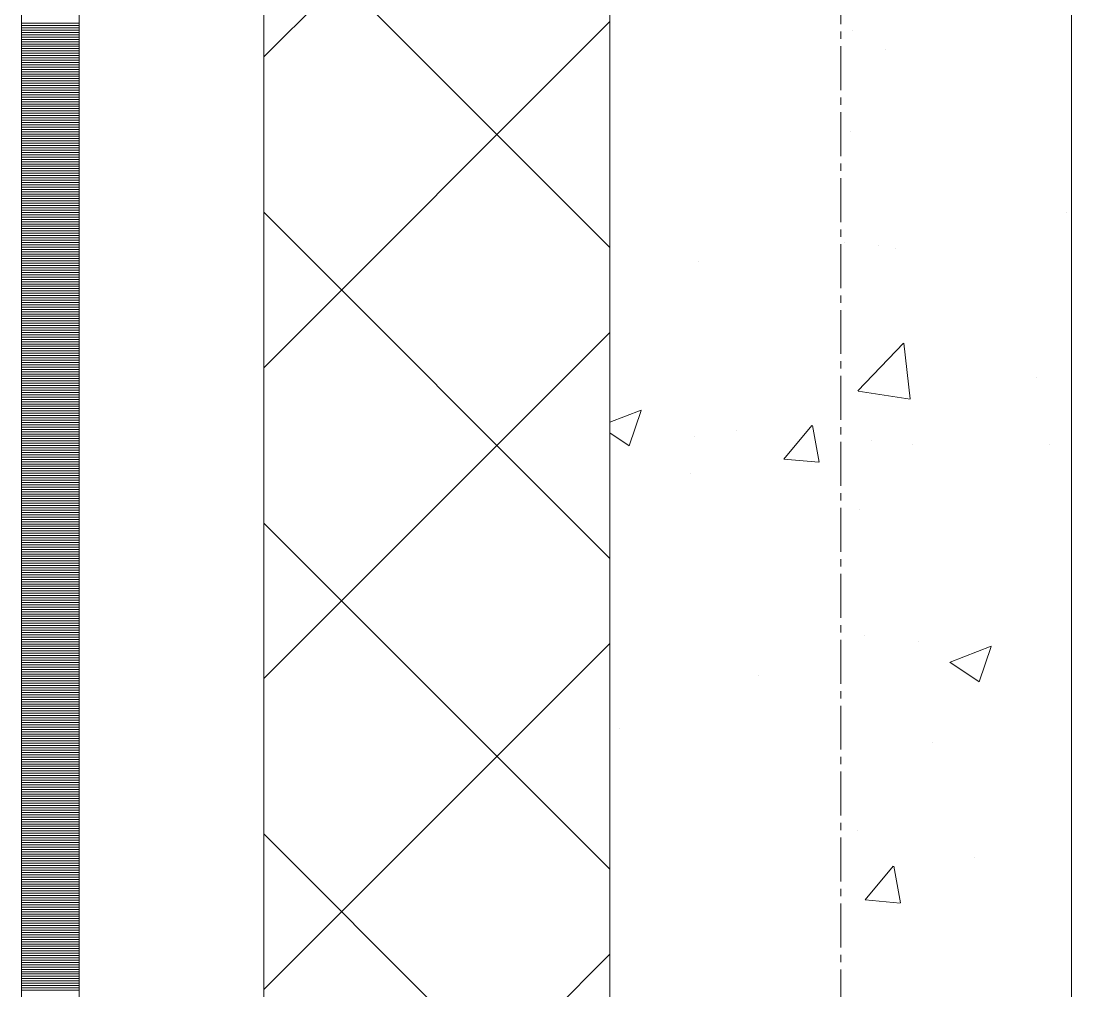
# Model space of a CAD drawing. Header units: millimetres. Extents: x 470010 to 1231400, y -134005 to 421770.
# Drawn here: x 672518.6 to 672983.6, y -56636.7 to -56216.7 of the extents above; entities that cross this region are included whole.
import ezdxf
from ezdxf.enums import TextEntityAlignment as Align

# ---------------------------------------------------------------- set-up
doc = ezdxf.new("R2010")
doc.units = ezdxf.units.MM
doc.linetypes.add('CENTER2', pattern=[28.575, 19.05, -3.175, 3.175, -3.175])
doc.linetypes.add('DASHED', pattern=[19.05, 12.7, -6.35])
doc.layers.get('Defpoints').update_dxf_attribs({"color": 140})
doc.layers.add('АР_Делит', color=120, linetype='Continuous', lineweight=0, plot=False)
for name, color, linetype, lineweight in [('АР_Стены ПЕНОблок', 52, 'Continuous', 20), ('АР_Тонкая', 254, 'Continuous', 5), ('АР_Утеплитель', 31, 'Continuous', 0), ('АР_Штриховка', 8, 'Continuous', 0)]:
    doc.layers.add(name, color=color, linetype=linetype, lineweight=lineweight)
doc.layers.add('РД_Оси_100', color=7, linetype='Continuous', lineweight=0, true_color=0x525252)
doc.styles.add('style1', font='ARIALN.TTF')

# ---------------------------------------------------------------- blocks, each defined once
blk = doc.blocks.new('СОШ_2200_АР_ОСИ_М100_28.05.24')
at = {"layer": 'АР_Делит', "color": 251, "linetype": 'DASHED', "true_color": 0x636466}
blk.add_lwpolyline([(114955, 135155), (114955, -355), (93595.036, -355), (93595.036, 13855), (94145, 13855), (94145, 68320), (66055, 68320), (66055, 13857.73), (83455, 13857.73), (83455, -355), (45245, -355), (45245, 13145), (44695, 13145), (44695, 26755), (45245, 26755), (45245, 68320), (20455, 68320), (20455, 26755), (27955, 26755), (27955, 13145), (-355, 13145), (-355, 100855)], dxfattribs=at)
at = {"layer": 'РД_Оси_100', "color": 251, "linetype": 'CENTER2', "true_color": 0x636466}
blk.add_line((0, -6155), (0, 139938.679), dxfattribs=at)
blk = doc.blocks.new('A$C9108343f')
at = {"layer": 'АР_Стены ПЕНОблок', "color": 18, "linetype": 'Continuous', "lineweight": 20, "true_color": 0x000000}
for p, q in [((7054.96, 97555), (7054.96, 21355)), ((7254.96, 21355), (7254.96, 97555))]:
    blk.add_line(p, q, dxfattribs=at)
at = {"layer": 'АР_Тонкая', "color": 18, "linetype": 'Continuous', "lineweight": 5, "true_color": 0x000000}
for p, q in [((6799.96, 97555), (6799.96, 21355)), ((6824.96, 97555), (6824.96, 21355)), ((6824.96, 21355), (6824.96, 97555)), ((6904.96, 21355), (6904.96, 97555))]:
    blk.add_line(p, q, dxfattribs=at)
at = {"layer": 'АР_Утеплитель', "color": 18, "linetype": 'Continuous', "lineweight": 0, "true_color": 0x000000}
for p, q in [((6904.96, 97555), (6904.96, 21355)), ((7054.96, 21355), (7054.96, 97555))]:
    blk.add_line(p, q, dxfattribs=at)
at = {"layer": 'АР_Штриховка', "color": 18, "linetype": 'Continuous', "lineweight": 0, "true_color": 0x000000}
for p, q in [((6904.96, 44134.14), (7054.96, 44284.14)), ((7054.96, 44051.58), (6904.96, 44201.58)), ((6799.96, 44148.75), (6824.96, 44148.75)), ((6799.96, 44147.75), (6824.96, 44147.75)), ((6904.96, 43999.44), (7054.96, 44149.44)), ((6799.96, 44146.75), (6824.96, 44146.75)), ((6799.96, 44145.75), (6824.96, 44145.75)), ((6799.96, 44144.75), (6824.96, 44144.75)), ((6799.96, 44143.75), (6824.96, 44143.75)), ((6799.96, 44142.75), (6824.96, 44142.75)), ((7159.96, 44145.74), (7159.96, 44145.74)), ((6799.96, 44141.75), (6824.96, 44141.75)), ((6799.96, 44140.75), (6824.96, 44140.75)), ((6799.96, 44139.75), (6824.96, 44139.75)), ((6799.96, 44138.75), (6824.96, 44138.75)), ((6799.96, 44137.75), (6824.96, 44137.75)), ((6799.96, 44136.75), (6824.96, 44136.75)), ((6799.96, 44135.75), (6824.96, 44135.75)), ((6799.96, 44134.75), (6824.96, 44134.75)), ((6799.96, 44133.75), (6824.96, 44133.75)), ((7174.58, 44137.17), (7174.58, 44137.17)), ((6799.96, 44132.75), (6824.96, 44132.75)), ((6799.96, 44131.75), (6824.96, 44131.75)), ((6799.96, 44130.75), (6824.96, 44130.75)), ((6799.96, 44129.75), (6824.96, 44129.75)), ((6799.96, 44128.75), (6824.96, 44128.75)), ((6799.96, 44127.75), (6824.96, 44127.75)), ((6799.96, 44126.75), (6824.96, 44126.75)), ((6799.96, 44125.75), (6824.96, 44125.75)), ((6799.96, 44124.75), (6824.96, 44124.75)), ((6799.96, 44123.75), (6824.96, 44123.75)), ((6799.96, 44122.75), (6824.96, 44122.75)), ((6799.96, 44121.75), (6824.96, 44121.75)), ((6799.96, 44120.75), (6824.96, 44120.75)), ((6799.96, 44119.75), (6824.96, 44119.75)), ((6799.96, 44118.75), (6824.96, 44118.75)), ((6799.96, 44117.75), (6824.96, 44117.75)), ((6799.96, 44116.75), (6824.96, 44116.75)), ((6799.96, 44115.75), (6824.96, 44115.75)), ((6799.96, 44114.75), (6824.96, 44114.75)), ((6799.96, 44113.75), (6824.96, 44113.75)), ((6799.96, 44112.75), (6824.96, 44112.75)), ((6799.96, 44111.75), (6824.96, 44111.75)), ((6799.96, 44110.75), (6824.96, 44110.75)), ((6799.96, 44109.75), (6824.96, 44109.75)), ((6799.96, 44108.75), (6824.96, 44108.75)), ((6799.96, 44107.75), (6824.96, 44107.75)), ((6799.96, 44106.75), (6824.96, 44106.75)), ((6799.96, 44105.75), (6824.96, 44105.75)), ((6799.96, 44104.75), (6824.96, 44104.75)), ((6799.96, 44103.75), (6824.96, 44103.75)), ((6799.96, 44102.75), (6824.96, 44102.75)), ((6799.96, 44101.75), (6824.96, 44101.75)), ((6799.96, 44100.75), (6824.96, 44100.75)), ((7159.12, 44101.87), (7159.12, 44101.87)), ((6799.96, 44099.75), (6824.96, 44099.75)), ((6799.96, 44098.75), (6824.96, 44098.75)), ((6799.96, 44097.75), (6824.96, 44097.75)), ((6799.96, 44096.75), (6824.96, 44096.75)), ((6799.96, 44095.75), (6824.96, 44095.75)), ((6799.96, 44094.75), (6824.96, 44094.75)), ((6799.96, 44093.75), (6824.96, 44093.75)), ((6799.96, 44092.75), (6824.96, 44092.75)), ((6799.96, 44091.75), (6824.96, 44091.75)), ((6799.96, 44090.75), (6824.96, 44090.75)), ((6799.96, 44089.75), (6824.96, 44089.75)), ((6799.96, 44088.75), (6824.96, 44088.75)), ((6799.96, 44087.75), (6824.96, 44087.75)), ((6799.96, 44086.75), (6824.96, 44086.75)), ((6799.96, 44085.75), (6824.96, 44085.75)), ((6799.96, 44084.75), (6824.96, 44084.75)), ((6799.96, 44083.75), (6824.96, 44083.75)), ((6799.96, 44082.75), (6824.96, 44082.75)), ((6799.96, 44081.75), (6824.96, 44081.75)), ((6799.96, 44080.75), (6824.96, 44080.75)), ((6799.96, 44079.75), (6824.96, 44079.75)), ((6799.96, 44078.75), (6824.96, 44078.75)), ((6799.96, 44077.75), (6824.96, 44077.75)), ((6799.96, 44076.75), (6824.96, 44076.75)), ((6799.96, 44075.75), (6824.96, 44075.75)), ((6799.96, 44074.75), (6824.96, 44074.75)), ((6799.96, 44073.75), (6824.96, 44073.75)), ((6799.96, 44072.75), (6824.96, 44072.75)), ((6799.96, 44071.75), (6824.96, 44071.75)), ((6799.96, 44070.75), (6824.96, 44070.75)), ((6799.96, 44069.75), (6824.96, 44069.75)), ((6799.96, 44068.75), (6824.96, 44068.75)), ((6799.96, 44067.75), (6824.96, 44067.75)), ((6799.96, 44066.75), (6824.96, 44066.75)), ((6799.96, 44065.75), (6824.96, 44065.75)), ((6799.96, 44064.75), (6824.96, 44064.75)), ((6799.96, 44063.75), (6824.96, 44063.75)), ((7054.96, 43916.87), (6904.96, 44066.87)), ((7252.92, 44066.59), (7252.92, 44066.59)), ((6799.96, 44062.75), (6824.96, 44062.75)), ((6799.96, 44061.75), (6824.96, 44061.75)), ((6799.96, 44060.75), (6824.96, 44060.75)), ((6799.96, 44059.75), (6824.96, 44059.75)), ((6799.96, 44058.75), (6824.96, 44058.75)), ((6799.96, 44057.75), (6824.96, 44057.75)), ((6799.96, 44056.75), (6824.96, 44056.75)), ((6799.96, 44055.75), (6824.96, 44055.75)), ((6799.96, 44054.75), (6824.96, 44054.75)), ((7156.72, 44053.93), (7156.72, 44053.93)), ((6799.96, 44053.75), (6824.96, 44053.75)), ((6799.96, 44052.75), (6824.96, 44052.75)), ((6799.96, 44051.75), (6824.96, 44051.75)), ((6799.96, 44050.75), (6824.96, 44050.75)), ((6799.96, 44049.75), (6824.96, 44049.75)), ((7171.49, 44052.62), (7171.49, 44052.62)), ((7178.92, 44051.01), (7178.92, 44051.01)), ((6799.96, 44048.75), (6824.96, 44048.75)), ((6799.96, 44047.75), (6824.96, 44047.75)), ((6799.96, 44046.75), (6824.96, 44046.75)), ((6799.96, 44045.75), (6824.96, 44045.75)), ((6799.96, 44044.75), (6824.96, 44044.75)), ((7093.14, 44045.56), (7093.14, 44045.56)), ((6799.96, 44043.75), (6824.96, 44043.75)), ((6799.96, 44042.75), (6824.96, 44042.75)), ((6799.96, 44041.75), (6824.96, 44041.75)), ((6799.96, 44040.75), (6824.96, 44040.75)), ((6799.96, 44039.75), (6824.96, 44039.75)), ((6799.96, 44038.75), (6824.96, 44038.75)), ((6799.96, 44037.75), (6824.96, 44037.75)), ((6799.96, 44036.75), (6824.96, 44036.75)), ((6799.96, 44035.75), (6824.96, 44035.75)), ((6799.96, 44034.75), (6824.96, 44034.75)), ((6799.96, 44033.75), (6824.96, 44033.75)), ((6799.96, 44032.75), (6824.96, 44032.75)), ((6799.96, 44031.75), (6824.96, 44031.75)), ((6799.96, 44030.75), (6824.96, 44030.75)), ((6799.96, 44029.75), (6824.96, 44029.75)), ((6799.96, 44028.75), (6824.96, 44028.75)), ((6799.96, 44027.75), (6824.96, 44027.75)), ((6799.96, 44026.75), (6824.96, 44026.75)), ((6799.96, 44025.75), (6824.96, 44025.75)), ((6799.96, 44024.75), (6824.96, 44024.75)), ((6799.96, 44023.75), (6824.96, 44023.75)), ((6799.96, 44022.75), (6824.96, 44022.75)), ((6799.96, 44021.75), (6824.96, 44021.75)), ((6799.96, 44020.75), (6824.96, 44020.75)), ((6799.96, 44019.75), (6824.96, 44019.75)), ((6799.96, 44018.75), (6824.96, 44018.75)), ((6799.96, 44017.75), (6824.96, 44017.75)), ((6799.96, 44016.75), (6824.96, 44016.75)), ((6799.96, 44015.75), (6824.96, 44015.75)), ((6799.96, 44014.75), (6824.96, 44014.75)), ((6799.96, 44013.75), (6824.96, 44013.75)), ((6799.96, 44012.75), (6824.96, 44012.75)), ((6904.96, 43864.73), (7054.96, 44014.73)), ((6799.96, 44011.75), (6824.96, 44011.75)), ((6799.96, 44010.75), (6824.96, 44010.75)), ((6799.96, 44009.75), (6824.96, 44009.75)), ((6799.96, 44008.75), (6824.96, 44008.75)), ((6799.96, 44007.75), (6824.96, 44007.75)), ((7162.45, 43989.44), (7182.24, 44010.06)), ((7185.09, 43985.94), (7182.29, 44010.07)), ((6799.96, 44006.75), (6824.96, 44006.75)), ((6799.96, 44005.75), (6824.96, 44005.75)), ((6799.96, 44004.75), (6824.96, 44004.75)), ((6799.96, 44003.75), (6824.96, 44003.75)), ((6799.96, 44002.75), (6824.96, 44002.75)), ((6799.96, 44001.75), (6824.96, 44001.75)), ((6799.96, 44000.75), (6824.96, 44000.75)), ((6799.96, 43999.75), (6824.96, 43999.75)), ((6799.96, 43998.75), (6824.96, 43998.75)), ((6799.96, 43997.75), (6824.96, 43997.75)), ((6799.96, 43996.75), (6824.96, 43996.75)), ((6799.96, 43995.75), (6824.96, 43995.75)), ((6799.96, 43994.75), (6824.96, 43994.75)), ((6799.96, 43993.75), (6824.96, 43993.75)), ((7239.78, 43995.24), (7239.78, 43995.24)), ((6799.96, 43992.75), (6824.96, 43992.75)), ((6799.96, 43991.75), (6824.96, 43991.75)), ((6799.96, 43990.75), (6824.96, 43990.75)), ((6799.96, 43989.75), (6824.96, 43989.75)), ((7162.49, 43989.36), (7185.08, 43985.86)), ((6799.96, 43988.75), (6824.96, 43988.75)), ((6799.96, 43987.75), (6824.96, 43987.75)), ((6799.96, 43986.75), (6824.96, 43986.75)), ((6799.96, 43985.75), (6824.96, 43985.75)), ((6799.96, 43984.75), (6824.96, 43984.75)), ((6799.96, 43983.75), (6824.96, 43983.75)), ((6799.96, 43982.75), (6824.96, 43982.75)), ((6799.96, 43981.75), (6824.96, 43981.75)), ((6799.96, 43980.75), (6824.96, 43980.75)), ((6799.96, 43979.75), (6824.96, 43979.75)), ((7054.96, 43975.83), (7068.53, 43981.04)), ((7063.33, 43965.56), (7068.48, 43980.91)), ((6799.96, 43978.75), (6824.96, 43978.75)), ((6799.96, 43977.75), (6824.96, 43977.75)), ((6799.96, 43976.75), (6824.96, 43976.75)), ((6799.96, 43975.75), (6824.96, 43975.75)), ((6799.96, 43974.75), (6824.96, 43974.75)), ((6799.96, 43973.75), (6824.96, 43973.75)), ((6799.96, 43972.75), (6824.96, 43972.75)), ((6799.96, 43971.75), (6824.96, 43971.75)), ((6799.96, 43970.75), (6824.96, 43970.75)), ((7054.96, 43971.2), (7063.32, 43965.56)), ((7109.66, 43972.08), (7109.66, 43972.08)), ((7130.26, 43959.88), (7142.51, 43974.47)), ((7145.63, 43958.58), (7142.69, 43974.5)), ((6799.96, 43969.75), (6824.96, 43969.75)), ((6799.96, 43968.75), (6824.96, 43968.75)), ((6799.96, 43967.75), (6824.96, 43967.75)), ((6799.96, 43966.75), (6824.96, 43966.75)), ((6799.96, 43965.75), (6824.96, 43965.75)), ((7091.65, 43969.82), (7091.65, 43969.82)), ((7168.4, 43968.06), (7168.4, 43968.06)), ((7186.1, 43966.41), (7186.1, 43966.41)), ((7245.25, 43966.35), (7245.25, 43966.35)), ((6799.96, 43964.75), (6824.96, 43964.75)), ((6799.96, 43963.75), (6824.96, 43963.75)), ((6799.96, 43962.75), (6824.96, 43962.75)), ((6799.96, 43961.75), (6824.96, 43961.75)), ((6799.96, 43960.75), (6824.96, 43960.75)), ((6799.96, 43959.75), (6824.96, 43959.75)), ((6799.96, 43958.75), (6824.96, 43958.75)), ((6799.96, 43957.75), (6824.96, 43957.75)), ((6799.96, 43956.75), (6824.96, 43956.75)), ((7130.26, 43959.87), (7145.45, 43958.55)), ((6799.96, 43955.75), (6824.96, 43955.75)), ((6799.96, 43954.75), (6824.96, 43954.75)), ((6799.96, 43953.75), (6824.96, 43953.75)), ((6799.96, 43952.75), (6824.96, 43952.75)), ((6799.96, 43951.75), (6824.96, 43951.75)), ((7089.9, 43953.75), (7089.9, 43953.75)), ((6799.96, 43950.75), (6824.96, 43950.75)), ((6799.96, 43949.75), (6824.96, 43949.75)), ((6799.96, 43948.75), (6824.96, 43948.75)), ((6799.96, 43947.75), (6824.96, 43947.75)), ((6799.96, 43946.75), (6824.96, 43946.75)), ((6799.96, 43945.75), (6824.96, 43945.75)), ((6799.96, 43944.75), (6824.96, 43944.75)), ((6799.96, 43943.75), (6824.96, 43943.75)), ((6799.96, 43942.75), (6824.96, 43942.75)), ((6799.96, 43941.75), (6824.96, 43941.75)), ((6799.96, 43940.75), (6824.96, 43940.75)), ((6799.96, 43939.75), (6824.96, 43939.75)), ((6799.96, 43938.75), (6824.96, 43938.75)), ((6799.96, 43937.75), (6824.96, 43937.75)), ((7163.21, 43937.96), (7163.21, 43937.96)), ((6799.96, 43936.75), (6824.96, 43936.75)), ((6799.96, 43935.75), (6824.96, 43935.75)), ((6799.96, 43934.75), (6824.96, 43934.75)), ((6799.96, 43933.75), (6824.96, 43933.75)), ((6799.96, 43932.75), (6824.96, 43932.75)), ((6799.96, 43931.75), (6824.96, 43931.75)), ((6799.96, 43930.75), (6824.96, 43930.75)), ((6799.96, 43929.75), (6824.96, 43929.75)), ((6799.96, 43928.75), (6824.96, 43928.75)), ((7054.96, 43782.17), (6904.96, 43932.17)), ((6799.96, 43927.75), (6824.96, 43927.75)), ((6799.96, 43926.75), (6824.96, 43926.75)), ((6799.96, 43925.75), (6824.96, 43925.75)), ((6799.96, 43924.75), (6824.96, 43924.75)), ((6799.96, 43923.75), (6824.96, 43923.75)), ((6799.96, 43922.75), (6824.96, 43922.75)), ((6799.96, 43921.75), (6824.96, 43921.75)), ((6799.96, 43920.75), (6824.96, 43920.75)), ((6799.96, 43919.75), (6824.96, 43919.75)), ((6799.96, 43918.75), (6824.96, 43918.75)), ((6799.96, 43917.75), (6824.96, 43917.75)), ((6799.96, 43916.75), (6824.96, 43916.75)), ((6799.96, 43915.75), (6824.96, 43915.75)), ((6799.96, 43914.75), (6824.96, 43914.75)), ((6799.96, 43913.75), (6824.96, 43913.75)), ((6799.96, 43912.75), (6824.96, 43912.75)), ((6799.96, 43911.75), (6824.96, 43911.75)), ((6799.96, 43910.75), (6824.96, 43910.75)), ((6799.96, 43909.75), (6824.96, 43909.75)), ((6799.96, 43908.75), (6824.96, 43908.75)), ((6799.96, 43907.75), (6824.96, 43907.75)), ((6799.96, 43906.75), (6824.96, 43906.75)), ((6799.96, 43905.75), (6824.96, 43905.75)), ((6799.96, 43904.75), (6824.96, 43904.75)), ((6799.96, 43903.75), (6824.96, 43903.75)), ((6799.96, 43902.75), (6824.96, 43902.75)), ((6799.96, 43901.75), (6824.96, 43901.75)), ((6799.96, 43900.75), (6824.96, 43900.75)), ((6799.96, 43899.75), (6824.96, 43899.75)), ((6799.96, 43898.75), (6824.96, 43898.75)), ((6799.96, 43897.75), (6824.96, 43897.75)), ((6799.96, 43896.75), (6824.96, 43896.75)), ((6799.96, 43895.75), (6824.96, 43895.75)), ((6799.96, 43894.75), (6824.96, 43894.75)), ((6799.96, 43893.75), (6824.96, 43893.75)), ((6799.96, 43892.75), (6824.96, 43892.75)), ((6799.96, 43891.75), (6824.96, 43891.75)), ((6799.96, 43890.75), (6824.96, 43890.75)), ((6799.96, 43889.75), (6824.96, 43889.75)), ((6799.96, 43888.75), (6824.96, 43888.75)), ((6799.96, 43887.75), (6824.96, 43887.75)), ((6799.96, 43886.75), (6824.96, 43886.75)), ((6799.96, 43885.75), (6824.96, 43885.75)), ((6799.96, 43884.75), (6824.96, 43884.75)), ((6799.96, 43883.75), (6824.96, 43883.75)), ((6799.96, 43882.75), (6824.96, 43882.75)), ((7165.32, 43883.51), (7165.32, 43883.51)), ((6799.96, 43881.75), (6824.96, 43881.75)), ((6799.96, 43880.75), (6824.96, 43880.75)), ((6799.96, 43879.75), (6824.96, 43879.75)), ((6799.96, 43878.75), (6824.96, 43878.75)), ((6799.96, 43877.75), (6824.96, 43877.75)), ((6904.96, 43730.03), (7054.96, 43880.03)), ((7188.65, 43880.93), (7188.65, 43880.93)), ((7202.36, 43871.95), (7220.15, 43878.78)), ((7214.95, 43863.29), (7220.1, 43878.64)), ((6799.96, 43876.75), (6824.96, 43876.75)), ((6799.96, 43875.75), (6824.96, 43875.75)), ((6799.96, 43874.75), (6824.96, 43874.75)), ((6799.96, 43873.75), (6824.96, 43873.75)), ((6799.96, 43872.75), (6824.96, 43872.75)), ((6799.96, 43871.75), (6824.96, 43871.75)), ((6799.96, 43870.75), (6824.96, 43870.75)), ((6799.96, 43869.75), (6824.96, 43869.75)), ((6799.96, 43868.75), (6824.96, 43868.75)), ((7202.3, 43871.82), (7214.94, 43863.29)), ((6799.96, 43867.75), (6824.96, 43867.75)), ((6799.96, 43866.75), (6824.96, 43866.75)), ((6799.96, 43865.75), (6824.96, 43865.75)), ((6799.96, 43864.75), (6824.96, 43864.75)), ((6799.96, 43863.75), (6824.96, 43863.75)), ((7119.28, 43866.23), (7119.28, 43866.23)), ((6799.96, 43862.75), (6824.96, 43862.75)), ((6799.96, 43861.75), (6824.96, 43861.75)), ((6799.96, 43860.75), (6824.96, 43860.75)), ((6799.96, 43859.75), (6824.96, 43859.75)), ((6799.96, 43858.75), (6824.96, 43858.75)), ((6799.96, 43857.75), (6824.96, 43857.75)), ((6799.96, 43856.75), (6824.96, 43856.75)), ((6799.96, 43855.75), (6824.96, 43855.75)), ((6799.96, 43854.75), (6824.96, 43854.75)), ((6799.96, 43853.75), (6824.96, 43853.75)), ((6799.96, 43852.75), (6824.96, 43852.75)), ((6799.96, 43851.75), (6824.96, 43851.75)), ((6799.96, 43850.75), (6824.96, 43850.75)), ((6799.96, 43849.75), (6824.96, 43849.75)), ((6799.96, 43848.75), (6824.96, 43848.75)), ((6799.96, 43847.75), (6824.96, 43847.75)), ((6799.96, 43846.75), (6824.96, 43846.75)), ((6799.96, 43845.75), (6824.96, 43845.75)), ((6799.96, 43844.75), (6824.96, 43844.75)), ((6799.96, 43843.75), (6824.96, 43843.75)), ((6799.96, 43842.75), (6824.96, 43842.75)), ((6799.96, 43841.75), (6824.96, 43841.75)), ((6799.96, 43840.75), (6824.96, 43840.75)), ((7059.12, 43842.97), (7059.12, 43842.97)), ((6799.96, 43839.75), (6824.96, 43839.75)), ((6799.96, 43838.75), (6824.96, 43838.75)), ((6799.96, 43837.75), (6824.96, 43837.75)), ((6799.96, 43836.75), (6824.96, 43836.75)), ((6799.96, 43835.75), (6824.96, 43835.75)), ((7194.71, 43837.24), (7194.71, 43837.24)), ((6799.96, 43834.75), (6824.96, 43834.75)), ((6799.96, 43833.75), (6824.96, 43833.75)), ((6799.96, 43832.75), (6824.96, 43832.75)), ((6799.96, 43831.75), (6824.96, 43831.75)), ((6799.96, 43830.75), (6824.96, 43830.75)), ((6799.96, 43829.75), (6824.96, 43829.75)), ((6799.96, 43828.75), (6824.96, 43828.75)), ((6799.96, 43827.75), (6824.96, 43827.75)), ((6799.96, 43826.75), (6824.96, 43826.75)), ((6799.96, 43825.75), (6824.96, 43825.75)), ((6799.96, 43824.75), (6824.96, 43824.75)), ((6799.96, 43823.75), (6824.96, 43823.75)), ((6799.96, 43822.75), (6824.96, 43822.75)), ((6799.96, 43821.75), (6824.96, 43821.75)), ((6799.96, 43820.75), (6824.96, 43820.75)), ((6799.96, 43819.75), (6824.96, 43819.75)), ((6799.96, 43818.75), (6824.96, 43818.75)), ((6799.96, 43817.75), (6824.96, 43817.75)), ((6799.96, 43816.75), (6824.96, 43816.75)), ((6799.96, 43815.75), (6824.96, 43815.75)), ((6799.96, 43814.75), (6824.96, 43814.75)), ((6799.96, 43813.75), (6824.96, 43813.75)), ((6799.96, 43812.75), (6824.96, 43812.75)), ((6799.96, 43811.75), (6824.96, 43811.75)), ((6799.96, 43810.75), (6824.96, 43810.75)), ((6799.96, 43809.75), (6824.96, 43809.75)), ((6799.96, 43808.75), (6824.96, 43808.75)), ((6799.96, 43807.75), (6824.96, 43807.75)), ((6799.96, 43806.75), (6824.96, 43806.75)), ((6799.96, 43805.75), (6824.96, 43805.75)), ((6799.96, 43804.75), (6824.96, 43804.75)), ((6799.96, 43803.75), (6824.96, 43803.75)), ((6799.96, 43802.75), (6824.96, 43802.75)), ((6799.96, 43801.75), (6824.96, 43801.75)), ((6799.96, 43800.75), (6824.96, 43800.75)), ((6799.96, 43799.75), (6824.96, 43799.75)), ((6799.96, 43798.75), (6824.96, 43798.75)), ((7162.23, 43798.95), (7162.23, 43798.95)), ((6799.96, 43797.75), (6824.96, 43797.75)), ((6799.96, 43796.75), (6824.96, 43796.75)), ((6799.96, 43795.75), (6824.96, 43795.75)), ((6799.96, 43794.75), (6824.96, 43794.75)), ((6799.96, 43793.75), (6824.96, 43793.75)), ((7054.96, 43647.46), (6904.96, 43797.46)), ((6799.96, 43792.75), (6824.96, 43792.75)), ((6799.96, 43791.75), (6824.96, 43791.75)), ((6799.96, 43790.75), (6824.96, 43790.75)), ((6799.96, 43789.75), (6824.96, 43789.75)), ((6799.96, 43788.75), (6824.96, 43788.75)), ((6799.96, 43787.75), (6824.96, 43787.75)), ((6799.96, 43786.75), (6824.96, 43786.75)), ((6799.96, 43785.75), (6824.96, 43785.75)), ((6799.96, 43784.75), (6824.96, 43784.75)), ((7212.88, 43787.17), (7212.88, 43787.17)), ((6799.96, 43783.75), (6824.96, 43783.75)), ((6799.96, 43782.75), (6824.96, 43782.75)), ((6799.96, 43781.75), (6824.96, 43781.75)), ((6799.96, 43780.75), (6824.96, 43780.75)), ((6799.96, 43779.75), (6824.96, 43779.75)), ((7165.51, 43768.82), (7177.75, 43783.41)), ((7180.87, 43767.52), (7177.93, 43783.44)), ((6799.96, 43778.75), (6824.96, 43778.75)), ((6799.96, 43777.75), (6824.96, 43777.75)), ((6799.96, 43776.75), (6824.96, 43776.75)), ((6799.96, 43775.75), (6824.96, 43775.75)), ((6799.96, 43774.75), (6824.96, 43774.75)), ((6799.96, 43773.75), (6824.96, 43773.75)), ((6799.96, 43772.75), (6824.96, 43772.75)), ((6799.96, 43771.75), (6824.96, 43771.75)), ((6799.96, 43770.75), (6824.96, 43770.75)), ((6799.96, 43769.75), (6824.96, 43769.75)), ((6799.96, 43768.75), (6824.96, 43768.75)), ((6799.96, 43767.75), (6824.96, 43767.75)), ((6799.96, 43766.75), (6824.96, 43766.75)), ((6799.96, 43765.75), (6824.96, 43765.75)), ((7165.51, 43768.82), (7180.69, 43767.49)), ((6799.96, 43764.75), (6824.96, 43764.75)), ((6799.96, 43763.75), (6824.96, 43763.75)), ((6799.96, 43762.75), (6824.96, 43762.75)), ((6799.96, 43761.75), (6824.96, 43761.75)), ((6799.96, 43760.75), (6824.96, 43760.75)), ((6799.96, 43759.75), (6824.96, 43759.75)), ((6799.96, 43758.75), (6824.96, 43758.75)), ((6799.96, 43757.75), (6824.96, 43757.75)), ((6799.96, 43756.75), (6824.96, 43756.75)), ((6799.96, 43755.75), (6824.96, 43755.75)), ((6799.96, 43754.75), (6824.96, 43754.75)), ((6799.96, 43753.75), (6824.96, 43753.75)), ((6799.96, 43752.75), (6824.96, 43752.75)), ((6799.96, 43751.75), (6824.96, 43751.75)), ((6799.96, 43750.75), (6824.96, 43750.75)), ((6799.96, 43749.75), (6824.96, 43749.75)), ((6799.96, 43748.75), (6824.96, 43748.75)), ((6799.96, 43747.75), (6824.96, 43747.75)), ((6799.96, 43746.75), (6824.96, 43746.75)), ((6799.96, 43745.75), (6824.96, 43745.75)), ((6799.96, 43744.75), (6824.96, 43744.75)), ((6799.96, 43743.75), (6824.96, 43743.75)), ((6799.96, 43742.75), (6824.96, 43742.75)), ((6904.96, 43595.33), (7054.96, 43745.33)), ((6799.96, 43741.75), (6824.96, 43741.75)), ((6799.96, 43740.75), (6824.96, 43740.75)), ((6799.96, 43739.75), (6824.96, 43739.75)), ((6799.96, 43738.75), (6824.96, 43738.75)), ((6799.96, 43737.75), (6824.96, 43737.75)), ((6799.96, 43736.75), (6824.96, 43736.75)), ((6799.96, 43735.75), (6824.96, 43735.75)), ((6799.96, 43734.75), (6824.96, 43734.75)), ((6799.96, 43733.75), (6824.96, 43733.75)), ((6799.96, 43732.75), (6824.96, 43732.75)), ((6799.96, 43731.75), (6824.96, 43731.75)), ((6799.96, 43730.75), (6824.96, 43730.75)), ((6799.96, 43729.75), (6824.96, 43729.75))]:
    blk.add_line(p, q, dxfattribs=at)
at = {"layer": 'РД_Оси_100'}
blk.add_blockref('СОШ_2200_АР_ОСИ_М100_28.05.24', (7154.96, 6755), dxfattribs=at)
at = {"layer": 'Defpoints', "color": 18, "true_color": 0x000000, "style": 'style1'}
for p in [(143949.34, 316089.12), (143974.98, 281639.5), (143890.4, 273244.71), (143839.99, 264276.81), (143967.75, 254892.38), (12251.96, 104178.14), (12382.58, 96023.14)]:
    blk.add_attdef('АР-ПОМЕЩЕНИЕ:НАИМЕНОВАНИЕ', text='', height=100, dxfattribs=at).set_placement(p, align=Align.MIDDLE)
at = {"layer": 'Defpoints', "color": 18, "true_color": 0x000000, "style": 'style1', "flags": 8}
for p in [(143951.3, 279099.09), (143848.34, 269251.11), (143875.33, 260094.25), (144049.74, 250824.7), (163419.28, 238153.36), (155897.46, 237965.97), (183037.2, 237965.97), (143342.94, 237876.19)]:
    blk.add_attdef('АР-ПОМЕЩЕНИЕ:НАИМЕНОВАНИЕ', text='', height=100, dxfattribs=at).set_placement(p, align=Align.MIDDLE)

msp = doc.modelspace()

# ---------------------------------------------------------------- linework, layer by layer
at = {"layer": 'АР_Стены ПЕНОблок', "color": 18, "linetype": 'Continuous', "lineweight": 20, "true_color": 0x000000}
for p, q in [((672773.57, -2811.242), (672773.57, -79011.242)), ((672973.57, -79011.242), (672973.57, -2811.242))]:
    msp.add_line(p, q, dxfattribs=at)
at = {"layer": 'АР_Тонкая', "color": 18, "linetype": 'Continuous', "lineweight": 5, "true_color": 0x000000}
for p, q in [((672518.57, -2811.242), (672518.57, -79011.242)), ((672543.57, -2811.242), (672543.57, -79011.242)), ((672543.57, -79011.242), (672543.57, -2811.242)), ((672623.57, -79011.242), (672623.57, -2811.242))]:
    msp.add_line(p, q, dxfattribs=at)
at = {"layer": 'АР_Утеплитель', "color": 18, "linetype": 'Continuous', "lineweight": 0, "true_color": 0x000000}
for p, q in [((672623.57, -2811.242), (672623.57, -79011.242)), ((672773.57, -79011.242), (672773.57, -2811.242))]:
    msp.add_line(p, q, dxfattribs=at)
at = {"layer": 'АР_Штриховка', "color": 18, "linetype": 'Continuous', "lineweight": 0, "true_color": 0x000000}
for p, q in [((672623.57, -56232.1), (672773.57, -56082.1)), ((672773.57, -56314.667), (672623.57, -56164.667)), ((672518.57, -56217.492), (672543.57, -56217.492)), ((672623.57, -56366.804), (672773.57, -56216.804)), ((672518.57, -56218.492), (672543.57, -56218.492)), ((672518.57, -56219.492), (672543.57, -56219.492)), ((672518.57, -56220.492), (672543.57, -56220.492)), ((672518.57, -56221.492), (672543.57, -56221.492)), ((672518.57, -56222.492), (672543.57, -56222.492)), ((672518.57, -56223.492), (672543.57, -56223.492)), ((672518.57, -56224.492), (672543.57, -56224.492)), ((672518.57, -56225.492), (672543.57, -56225.492)), ((672518.57, -56226.492), (672543.57, -56226.492)), ((672518.57, -56227.492), (672543.57, -56227.492)), ((672518.57, -56228.492), (672543.57, -56228.492)), ((672518.57, -56229.492), (672543.57, -56229.492)), ((672518.57, -56230.492), (672543.57, -56230.492)), ((672518.57, -56231.492), (672543.57, -56231.492)), ((672518.57, -56232.492), (672543.57, -56232.492)), ((672518.57, -56233.492), (672543.57, -56233.492)), ((672518.57, -56234.492), (672543.57, -56234.492)), ((672518.57, -56235.492), (672543.57, -56235.492)), ((672518.57, -56236.492), (672543.57, -56236.492)), ((672518.57, -56237.492), (672543.57, -56237.492)), ((672518.57, -56238.492), (672543.57, -56238.492)), ((672518.57, -56239.492), (672543.57, -56239.492)), ((672518.57, -56240.492), (672543.57, -56240.492)), ((672518.57, -56241.492), (672543.57, -56241.492)), ((672518.57, -56242.492), (672543.57, -56242.492)), ((672518.57, -56243.492), (672543.57, -56243.492)), ((672518.57, -56244.492), (672543.57, -56244.492)), ((672518.57, -56245.492), (672543.57, -56245.492)), ((672518.57, -56246.492), (672543.57, -56246.492)), ((672518.57, -56247.492), (672543.57, -56247.492)), ((672518.57, -56248.492), (672543.57, -56248.492)), ((672518.57, -56249.492), (672543.57, -56249.492)), ((672518.57, -56250.492), (672543.57, -56250.492)), ((672518.57, -56251.492), (672543.57, -56251.492)), ((672518.57, -56252.492), (672543.57, -56252.492)), ((672518.57, -56253.492), (672543.57, -56253.492)), ((672518.57, -56254.492), (672543.57, -56254.492)), ((672518.57, -56255.492), (672543.57, -56255.492)), ((672518.57, -56256.492), (672543.57, -56256.492)), ((672518.57, -56257.492), (672543.57, -56257.492)), ((672518.57, -56258.492), (672543.57, -56258.492)), ((672518.57, -56259.492), (672543.57, -56259.492)), ((672518.57, -56260.492), (672543.57, -56260.492)), ((672518.57, -56261.492), (672543.57, -56261.492)), ((672518.57, -56262.492), (672543.57, -56262.492)), ((672518.57, -56263.492), (672543.57, -56263.492)), ((672518.57, -56264.492), (672543.57, -56264.492)), ((672518.57, -56265.492), (672543.57, -56265.492)), ((672518.57, -56266.492), (672543.57, -56266.492)), ((672518.57, -56267.492), (672543.57, -56267.492)), ((672518.57, -56268.492), (672543.57, -56268.492)), ((672518.57, -56269.492), (672543.57, -56269.492)), ((672518.57, -56270.492), (672543.57, -56270.492)), ((672518.57, -56271.492), (672543.57, -56271.492)), ((672518.57, -56272.492), (672543.57, -56272.492)), ((672518.57, -56273.492), (672543.57, -56273.492)), ((672518.57, -56274.492), (672543.57, -56274.492)), ((672518.57, -56275.492), (672543.57, -56275.492)), ((672518.57, -56276.492), (672543.57, -56276.492)), ((672518.57, -56277.492), (672543.57, -56277.492)), ((672518.57, -56278.492), (672543.57, -56278.492)), ((672518.57, -56279.492), (672543.57, -56279.492)), ((672518.57, -56280.492), (672543.57, -56280.492)), ((672518.57, -56281.492), (672543.57, -56281.492)), ((672518.57, -56282.492), (672543.57, -56282.492)), ((672518.57, -56283.492), (672543.57, -56283.492)), ((672518.57, -56284.492), (672543.57, -56284.492)), ((672518.57, -56285.492), (672543.57, -56285.492)), ((672518.57, -56286.492), (672543.57, -56286.492)), ((672518.57, -56287.492), (672543.57, -56287.492)), ((672518.57, -56288.492), (672543.57, -56288.492)), ((672518.57, -56289.492), (672543.57, -56289.492)), ((672518.57, -56290.492), (672543.57, -56290.492)), ((672518.57, -56291.492), (672543.57, -56291.492)), ((672518.57, -56292.492), (672543.57, -56292.492)), ((672518.57, -56293.492), (672543.57, -56293.492)), ((672518.57, -56294.492), (672543.57, -56294.492)), ((672518.57, -56295.492), (672543.57, -56295.492)), ((672518.57, -56296.492), (672543.57, -56296.492)), ((672518.57, -56297.492), (672543.57, -56297.492)), ((672518.57, -56298.492), (672543.57, -56298.492)), ((672518.57, -56299.492), (672543.57, -56299.492)), ((672518.57, -56300.492), (672543.57, -56300.492)), ((672518.57, -56301.492), (672543.57, -56301.492)), ((672773.57, -56449.371), (672623.57, -56299.371)), ((672518.57, -56302.492), (672543.57, -56302.492)), ((672518.57, -56303.492), (672543.57, -56303.492)), ((672518.57, -56304.492), (672543.57, -56304.492)), ((672518.57, -56305.492), (672543.57, -56305.492)), ((672518.57, -56306.492), (672543.57, -56306.492)), ((672518.57, -56307.492), (672543.57, -56307.492)), ((672518.57, -56308.492), (672543.57, -56308.492)), ((672518.57, -56309.492), (672543.57, -56309.492)), ((672518.57, -56310.492), (672543.57, -56310.492)), ((672518.57, -56311.492), (672543.57, -56311.492)), ((672518.57, -56312.492), (672543.57, -56312.492)), ((672518.57, -56313.492), (672543.57, -56313.492)), ((672518.57, -56314.492), (672543.57, -56314.492)), ((672518.57, -56315.492), (672543.57, -56315.492)), ((672518.57, -56316.492), (672543.57, -56316.492)), ((672518.57, -56317.492), (672543.57, -56317.492)), ((672518.57, -56318.492), (672543.57, -56318.492)), ((672518.57, -56319.492), (672543.57, -56319.492)), ((672518.57, -56320.492), (672543.57, -56320.492)), ((672518.57, -56321.492), (672543.57, -56321.492)), ((672518.57, -56322.492), (672543.57, -56322.492)), ((672518.57, -56323.492), (672543.57, -56323.492)), ((672518.57, -56324.492), (672543.57, -56324.492)), ((672518.57, -56325.492), (672543.57, -56325.492)), ((672518.57, -56326.492), (672543.57, -56326.492)), ((672518.57, -56327.492), (672543.57, -56327.492)), ((672518.57, -56328.492), (672543.57, -56328.492)), ((672518.57, -56329.492), (672543.57, -56329.492)), ((672518.57, -56330.492), (672543.57, -56330.492)), ((672518.57, -56331.492), (672543.57, -56331.492)), ((672518.57, -56332.492), (672543.57, -56332.492)), ((672518.57, -56333.492), (672543.57, -56333.492)), ((672518.57, -56334.492), (672543.57, -56334.492)), ((672518.57, -56335.492), (672543.57, -56335.492)), ((672518.57, -56336.492), (672543.57, -56336.492)), ((672518.57, -56337.492), (672543.57, -56337.492)), ((672518.57, -56338.492), (672543.57, -56338.492)), ((672518.57, -56339.492), (672543.57, -56339.492)), ((672518.57, -56340.492), (672543.57, -56340.492)), ((672518.57, -56341.492), (672543.57, -56341.492)), ((672518.57, -56342.492), (672543.57, -56342.492)), ((672518.57, -56343.492), (672543.57, -56343.492)), ((672518.57, -56344.492), (672543.57, -56344.492)), ((672518.57, -56345.492), (672543.57, -56345.492)), ((672518.57, -56346.492), (672543.57, -56346.492)), ((672518.57, -56347.492), (672543.57, -56347.492)), ((672518.57, -56348.492), (672543.57, -56348.492)), ((672518.57, -56349.492), (672543.57, -56349.492)), ((672518.57, -56350.492), (672543.57, -56350.492)), ((672518.57, -56351.492), (672543.57, -56351.492)), ((672518.57, -56352.492), (672543.57, -56352.492)), ((672623.57, -56501.508), (672773.57, -56351.508)), ((672518.57, -56353.492), (672543.57, -56353.492)), ((672518.57, -56354.492), (672543.57, -56354.492)), ((672518.57, -56355.492), (672543.57, -56355.492)), ((672518.57, -56356.492), (672543.57, -56356.492)), ((672518.57, -56357.492), (672543.57, -56357.492)), ((672881.064, -56376.8), (672900.847, -56356.181)), ((672903.707, -56380.297), (672900.9, -56356.175)), ((672518.57, -56358.492), (672543.57, -56358.492)), ((672518.57, -56359.492), (672543.57, -56359.492)), ((672518.57, -56360.492), (672543.57, -56360.492)), ((672518.57, -56361.492), (672543.57, -56361.492)), ((672518.57, -56362.492), (672543.57, -56362.492)), ((672518.57, -56363.492), (672543.57, -56363.492)), ((672518.57, -56364.492), (672543.57, -56364.492)), ((672518.57, -56365.492), (672543.57, -56365.492)), ((672518.57, -56366.492), (672543.57, -56366.492)), ((672518.57, -56367.492), (672543.57, -56367.492)), ((672518.57, -56368.492), (672543.57, -56368.492)), ((672518.57, -56369.492), (672543.57, -56369.492)), ((672518.57, -56370.492), (672543.57, -56370.492)), ((672518.57, -56371.492), (672543.57, -56371.492)), ((672518.57, -56372.492), (672543.57, -56372.492)), ((672518.57, -56373.492), (672543.57, -56373.492)), ((672518.57, -56374.492), (672543.57, -56374.492)), ((672518.57, -56375.492), (672543.57, -56375.492)), ((672518.57, -56376.492), (672543.57, -56376.492)), ((672518.57, -56377.492), (672543.57, -56377.492)), ((672518.57, -56378.492), (672543.57, -56378.492)), ((672518.57, -56379.492), (672543.57, -56379.492)), ((672518.57, -56380.492), (672543.57, -56380.492)), ((672881.103, -56376.883), (672903.693, -56380.387)), ((672518.57, -56381.492), (672543.57, -56381.492)), ((672518.57, -56382.492), (672543.57, -56382.492)), ((672518.57, -56383.492), (672543.57, -56383.492)), ((672518.57, -56384.492), (672543.57, -56384.492)), ((672518.57, -56385.492), (672543.57, -56385.492)), ((672773.57, -56390.41), (672787.144, -56385.2)), ((672781.945, -56400.686), (672787.095, -56385.337)), ((672518.57, -56386.492), (672543.57, -56386.492)), ((672518.57, -56387.492), (672543.57, -56387.492)), ((672518.57, -56388.492), (672543.57, -56388.492)), ((672518.57, -56389.492), (672543.57, -56389.492)), ((672518.57, -56390.492), (672543.57, -56390.492)), ((672518.57, -56391.492), (672543.57, -56391.492)), ((672518.57, -56392.492), (672543.57, -56392.492)), ((672518.57, -56393.492), (672543.57, -56393.492)), ((672518.57, -56394.492), (672543.57, -56394.492)), ((672848.877, -56406.364), (672861.122, -56391.771)), ((672864.239, -56407.663), (672861.302, -56391.742)), ((672518.57, -56395.492), (672543.57, -56395.492)), ((672518.57, -56396.492), (672543.57, -56396.492)), ((672518.57, -56397.492), (672543.57, -56397.492)), ((672518.57, -56398.492), (672543.57, -56398.492)), ((672518.57, -56399.492), (672543.57, -56399.492)), ((672773.57, -56395.041), (672781.933, -56400.682)), ((672518.57, -56400.492), (672543.57, -56400.492)), ((672518.57, -56401.492), (672543.57, -56401.492)), ((672518.57, -56402.492), (672543.57, -56402.492)), ((672518.57, -56403.492), (672543.57, -56403.492)), ((672518.57, -56404.492), (672543.57, -56404.492)), ((672518.57, -56405.492), (672543.57, -56405.492)), ((672518.57, -56406.492), (672543.57, -56406.492)), ((672518.57, -56407.492), (672543.57, -56407.492)), ((672518.57, -56408.492), (672543.57, -56408.492)), ((672848.876, -56406.368), (672864.058, -56407.697)), ((672518.57, -56409.492), (672543.57, -56409.492)), ((672518.57, -56410.492), (672543.57, -56410.492)), ((672518.57, -56411.492), (672543.57, -56411.492)), ((672518.57, -56412.492), (672543.57, -56412.492)), ((672518.57, -56413.492), (672543.57, -56413.492)), ((672518.57, -56414.492), (672543.57, -56414.492)), ((672518.57, -56415.492), (672543.57, -56415.492)), ((672518.57, -56416.492), (672543.57, -56416.492)), ((672518.57, -56417.492), (672543.57, -56417.492)), ((672518.57, -56418.492), (672543.57, -56418.492)), ((672518.57, -56419.492), (672543.57, -56419.492)), ((672518.57, -56420.492), (672543.57, -56420.492)), ((672518.57, -56421.492), (672543.57, -56421.492)), ((672518.57, -56422.492), (672543.57, -56422.492)), ((672518.57, -56423.492), (672543.57, -56423.492)), ((672518.57, -56424.492), (672543.57, -56424.492)), ((672518.57, -56425.492), (672543.57, -56425.492)), ((672518.57, -56426.492), (672543.57, -56426.492)), ((672518.57, -56427.492), (672543.57, -56427.492)), ((672518.57, -56428.492), (672543.57, -56428.492)), ((672518.57, -56429.492), (672543.57, -56429.492)), ((672518.57, -56430.492), (672543.57, -56430.492)), ((672518.57, -56431.492), (672543.57, -56431.492)), ((672518.57, -56432.492), (672543.57, -56432.492)), ((672518.57, -56433.492), (672543.57, -56433.492)), ((672518.57, -56434.492), (672543.57, -56434.492)), ((672518.57, -56435.492), (672543.57, -56435.492)), ((672518.57, -56436.492), (672543.57, -56436.492)), ((672773.57, -56584.075), (672623.57, -56434.075)), ((672518.57, -56437.492), (672543.57, -56437.492)), ((672518.57, -56438.492), (672543.57, -56438.492)), ((672518.57, -56439.492), (672543.57, -56439.492)), ((672518.57, -56440.492), (672543.57, -56440.492)), ((672518.57, -56441.492), (672543.57, -56441.492)), ((672518.57, -56442.492), (672543.57, -56442.492)), ((672518.57, -56443.492), (672543.57, -56443.492)), ((672518.57, -56444.492), (672543.57, -56444.492)), ((672518.57, -56445.492), (672543.57, -56445.492)), ((672518.57, -56446.492), (672543.57, -56446.492)), ((672518.57, -56447.492), (672543.57, -56447.492)), ((672518.57, -56448.492), (672543.57, -56448.492)), ((672518.57, -56449.492), (672543.57, -56449.492)), ((672518.57, -56450.492), (672543.57, -56450.492)), ((672518.57, -56451.492), (672543.57, -56451.492)), ((672518.57, -56452.492), (672543.57, -56452.492)), ((672518.57, -56453.492), (672543.57, -56453.492)), ((672518.57, -56454.492), (672543.57, -56454.492)), ((672518.57, -56455.492), (672543.57, -56455.492)), ((672518.57, -56456.492), (672543.57, -56456.492)), ((672518.57, -56457.492), (672543.57, -56457.492)), ((672518.57, -56458.492), (672543.57, -56458.492)), ((672518.57, -56459.492), (672543.57, -56459.492)), ((672518.57, -56460.492), (672543.57, -56460.492)), ((672518.57, -56461.492), (672543.57, -56461.492)), ((672518.57, -56462.492), (672543.57, -56462.492)), ((672518.57, -56463.492), (672543.57, -56463.492)), ((672518.57, -56464.492), (672543.57, -56464.492)), ((672518.57, -56465.492), (672543.57, -56465.492)), ((672518.57, -56466.492), (672543.57, -56466.492)), ((672518.57, -56467.492), (672543.57, -56467.492)), ((672518.57, -56468.492), (672543.57, -56468.492)), ((672518.57, -56469.492), (672543.57, -56469.492)), ((672518.57, -56470.492), (672543.57, -56470.492)), ((672518.57, -56471.492), (672543.57, -56471.492)), ((672518.57, -56472.492), (672543.57, -56472.492)), ((672518.57, -56473.492), (672543.57, -56473.492)), ((672518.57, -56474.492), (672543.57, -56474.492)), ((672518.57, -56475.492), (672543.57, -56475.492)), ((672518.57, -56476.492), (672543.57, -56476.492)), ((672518.57, -56477.492), (672543.57, -56477.492)), ((672518.57, -56478.492), (672543.57, -56478.492)), ((672518.57, -56479.492), (672543.57, -56479.492)), ((672518.57, -56480.492), (672543.57, -56480.492)), ((672518.57, -56481.492), (672543.57, -56481.492)), ((672518.57, -56482.492), (672543.57, -56482.492)), ((672518.57, -56483.492), (672543.57, -56483.492)), ((672518.57, -56484.492), (672543.57, -56484.492)), ((672518.57, -56485.492), (672543.57, -56485.492)), ((672518.57, -56486.492), (672543.57, -56486.492)), ((672518.57, -56487.492), (672543.57, -56487.492)), ((672623.57, -56636.212), (672773.57, -56486.212)), ((672920.974, -56494.292), (672938.758, -56487.465)), ((672933.56, -56502.951), (672938.71, -56487.602)), ((672518.57, -56488.492), (672543.57, -56488.492)), ((672518.57, -56489.492), (672543.57, -56489.492)), ((672518.57, -56490.492), (672543.57, -56490.492)), ((672518.57, -56491.492), (672543.57, -56491.492)), ((672518.57, -56492.492), (672543.57, -56492.492)), ((672518.57, -56493.492), (672543.57, -56493.492)), ((672518.57, -56494.492), (672543.57, -56494.492)), ((672518.57, -56495.492), (672543.57, -56495.492)), ((672518.57, -56496.492), (672543.57, -56496.492)), ((672920.913, -56494.425), (672933.548, -56502.947)), ((672518.57, -56497.492), (672543.57, -56497.492)), ((672518.57, -56498.492), (672543.57, -56498.492)), ((672518.57, -56499.492), (672543.57, -56499.492)), ((672518.57, -56500.492), (672543.57, -56500.492)), ((672518.57, -56501.492), (672543.57, -56501.492)), ((672518.57, -56502.492), (672543.57, -56502.492)), ((672518.57, -56503.492), (672543.57, -56503.492)), ((672518.57, -56504.492), (672543.57, -56504.492)), ((672518.57, -56505.492), (672543.57, -56505.492)), ((672518.57, -56506.492), (672543.57, -56506.492)), ((672518.57, -56507.492), (672543.57, -56507.492)), ((672518.57, -56508.492), (672543.57, -56508.492)), ((672518.57, -56509.492), (672543.57, -56509.492)), ((672518.57, -56510.492), (672543.57, -56510.492)), ((672518.57, -56511.492), (672543.57, -56511.492)), ((672518.57, -56512.492), (672543.57, -56512.492)), ((672518.57, -56513.492), (672543.57, -56513.492)), ((672518.57, -56514.492), (672543.57, -56514.492)), ((672518.57, -56515.492), (672543.57, -56515.492)), ((672518.57, -56516.492), (672543.57, -56516.492)), ((672518.57, -56517.492), (672543.57, -56517.492)), ((672518.57, -56518.492), (672543.57, -56518.492)), ((672518.57, -56519.492), (672543.57, -56519.492)), ((672518.57, -56520.492), (672543.57, -56520.492)), ((672518.57, -56521.492), (672543.57, -56521.492)), ((672518.57, -56522.492), (672543.57, -56522.492)), ((672518.57, -56523.492), (672543.57, -56523.492)), ((672518.57, -56524.492), (672543.57, -56524.492)), ((672518.57, -56525.492), (672543.57, -56525.492)), ((672518.57, -56526.492), (672543.57, -56526.492)), ((672518.57, -56527.492), (672543.57, -56527.492)), ((672518.57, -56528.492), (672543.57, -56528.492)), ((672518.57, -56529.492), (672543.57, -56529.492)), ((672518.57, -56530.492), (672543.57, -56530.492)), ((672518.57, -56531.492), (672543.57, -56531.492)), ((672518.57, -56532.492), (672543.57, -56532.492)), ((672518.57, -56533.492), (672543.57, -56533.492)), ((672518.57, -56534.492), (672543.57, -56534.492)), ((672518.57, -56535.492), (672543.57, -56535.492)), ((672518.57, -56536.492), (672543.57, -56536.492)), ((672518.57, -56537.492), (672543.57, -56537.492)), ((672518.57, -56538.492), (672543.57, -56538.492)), ((672518.57, -56539.492), (672543.57, -56539.492)), ((672518.57, -56540.492), (672543.57, -56540.492)), ((672518.57, -56541.492), (672543.57, -56541.492)), ((672518.57, -56542.492), (672543.57, -56542.492)), ((672518.57, -56543.492), (672543.57, -56543.492)), ((672518.57, -56544.492), (672543.57, -56544.492)), ((672518.57, -56545.492), (672543.57, -56545.492)), ((672518.57, -56546.492), (672543.57, -56546.492)), ((672518.57, -56547.492), (672543.57, -56547.492)), ((672518.57, -56548.492), (672543.57, -56548.492)), ((672518.57, -56549.492), (672543.57, -56549.492)), ((672518.57, -56550.492), (672543.57, -56550.492)), ((672518.57, -56551.492), (672543.57, -56551.492)), ((672518.57, -56552.492), (672543.57, -56552.492)), ((672518.57, -56553.492), (672543.57, -56553.492)), ((672518.57, -56554.492), (672543.57, -56554.492)), ((672518.57, -56555.492), (672543.57, -56555.492)), ((672518.57, -56556.492), (672543.57, -56556.492)), ((672518.57, -56557.492), (672543.57, -56557.492)), ((672518.57, -56558.492), (672543.57, -56558.492)), ((672518.57, -56559.492), (672543.57, -56559.492)), ((672518.57, -56560.492), (672543.57, -56560.492)), ((672518.57, -56561.492), (672543.57, -56561.492)), ((672518.57, -56562.492), (672543.57, -56562.492)), ((672518.57, -56563.492), (672543.57, -56563.492)), ((672518.57, -56564.492), (672543.57, -56564.492)), ((672518.57, -56565.492), (672543.57, -56565.492)), ((672518.57, -56566.492), (672543.57, -56566.492)), ((672518.57, -56567.492), (672543.57, -56567.492)), ((672518.57, -56568.492), (672543.57, -56568.492)), ((672518.57, -56569.492), (672543.57, -56569.492)), ((672518.57, -56570.492), (672543.57, -56570.492)), ((672518.57, -56571.492), (672543.57, -56571.492)), ((672773.57, -56718.778), (672623.57, -56568.778)), ((672518.57, -56572.492), (672543.57, -56572.492)), ((672518.57, -56573.492), (672543.57, -56573.492)), ((672518.57, -56574.492), (672543.57, -56574.492)), ((672518.57, -56575.492), (672543.57, -56575.492)), ((672518.57, -56576.492), (672543.57, -56576.492)), ((672518.57, -56577.492), (672543.57, -56577.492)), ((672518.57, -56578.492), (672543.57, -56578.492)), ((672518.57, -56579.492), (672543.57, -56579.492)), ((672518.57, -56580.492), (672543.57, -56580.492)), ((672518.57, -56581.492), (672543.57, -56581.492)), ((672518.57, -56582.492), (672543.57, -56582.492)), ((672518.57, -56583.492), (672543.57, -56583.492)), ((672518.57, -56584.492), (672543.57, -56584.492)), ((672518.57, -56585.492), (672543.57, -56585.492)), ((672884.12, -56597.421), (672896.365, -56582.828)), ((672899.481, -56598.72), (672896.545, -56582.799)), ((672518.57, -56586.492), (672543.57, -56586.492)), ((672518.57, -56587.492), (672543.57, -56587.492)), ((672518.57, -56588.492), (672543.57, -56588.492)), ((672518.57, -56589.492), (672543.57, -56589.492)), ((672518.57, -56590.492), (672543.57, -56590.492)), ((672518.57, -56591.492), (672543.57, -56591.492)), ((672518.57, -56592.492), (672543.57, -56592.492)), ((672518.57, -56593.492), (672543.57, -56593.492)), ((672518.57, -56594.492), (672543.57, -56594.492)), ((672518.57, -56595.492), (672543.57, -56595.492)), ((672518.57, -56596.492), (672543.57, -56596.492)), ((672518.57, -56597.492), (672543.57, -56597.492)), ((672518.57, -56598.492), (672543.57, -56598.492)), ((672518.57, -56599.492), (672543.57, -56599.492)), ((672884.12, -56597.425), (672899.302, -56598.753)), ((672518.57, -56600.492), (672543.57, -56600.492)), ((672518.57, -56601.492), (672543.57, -56601.492)), ((672518.57, -56602.492), (672543.57, -56602.492)), ((672518.57, -56603.492), (672543.57, -56603.492)), ((672518.57, -56604.492), (672543.57, -56604.492)), ((672518.57, -56605.492), (672543.57, -56605.492)), ((672518.57, -56606.492), (672543.57, -56606.492)), ((672518.57, -56607.492), (672543.57, -56607.492)), ((672518.57, -56608.492), (672543.57, -56608.492)), ((672518.57, -56609.492), (672543.57, -56609.492)), ((672518.57, -56610.492), (672543.57, -56610.492)), ((672518.57, -56611.492), (672543.57, -56611.492)), ((672518.57, -56612.492), (672543.57, -56612.492)), ((672518.57, -56613.492), (672543.57, -56613.492)), ((672518.57, -56614.492), (672543.57, -56614.492)), ((672518.57, -56615.492), (672543.57, -56615.492)), ((672518.57, -56616.492), (672543.57, -56616.492)), ((672518.57, -56617.492), (672543.57, -56617.492)), ((672518.57, -56618.492), (672543.57, -56618.492)), ((672518.57, -56619.492), (672543.57, -56619.492)), ((672518.57, -56620.492), (672543.57, -56620.492)), ((672518.57, -56621.492), (672543.57, -56621.492)), ((672518.57, -56622.492), (672543.57, -56622.492)), ((672623.57, -56770.915), (672773.57, -56620.915)), ((672518.57, -56623.492), (672543.57, -56623.492)), ((672518.57, -56624.492), (672543.57, -56624.492)), ((672518.57, -56625.492), (672543.57, -56625.492)), ((672518.57, -56626.492), (672543.57, -56626.492)), ((672518.57, -56627.492), (672543.57, -56627.492)), ((672518.57, -56628.492), (672543.57, -56628.492)), ((672518.57, -56629.492), (672543.57, -56629.492)), ((672518.57, -56630.492), (672543.57, -56630.492)), ((672518.57, -56631.492), (672543.57, -56631.492)), ((672518.57, -56632.492), (672543.57, -56632.492)), ((672518.57, -56633.492), (672543.57, -56633.492)), ((672518.57, -56634.492), (672543.57, -56634.492)), ((672518.57, -56635.492), (672543.57, -56635.492)), ((672518.57, -56636.492), (672543.57, -56636.492))]:
    msp.add_line(p, q, dxfattribs=at)

# ---------------------------------------------------------------- block references
msp.add_blockref('A$C9108343f', (665718.612, -100366.242))
at = {"layer": 'РД_Оси_100'}
msp.add_blockref('СОШ_2200_АР_ОСИ_М100_28.05.24', (672873.57, -93611.242), dxfattribs=at)

doc.saveas('drawing.dxf')
